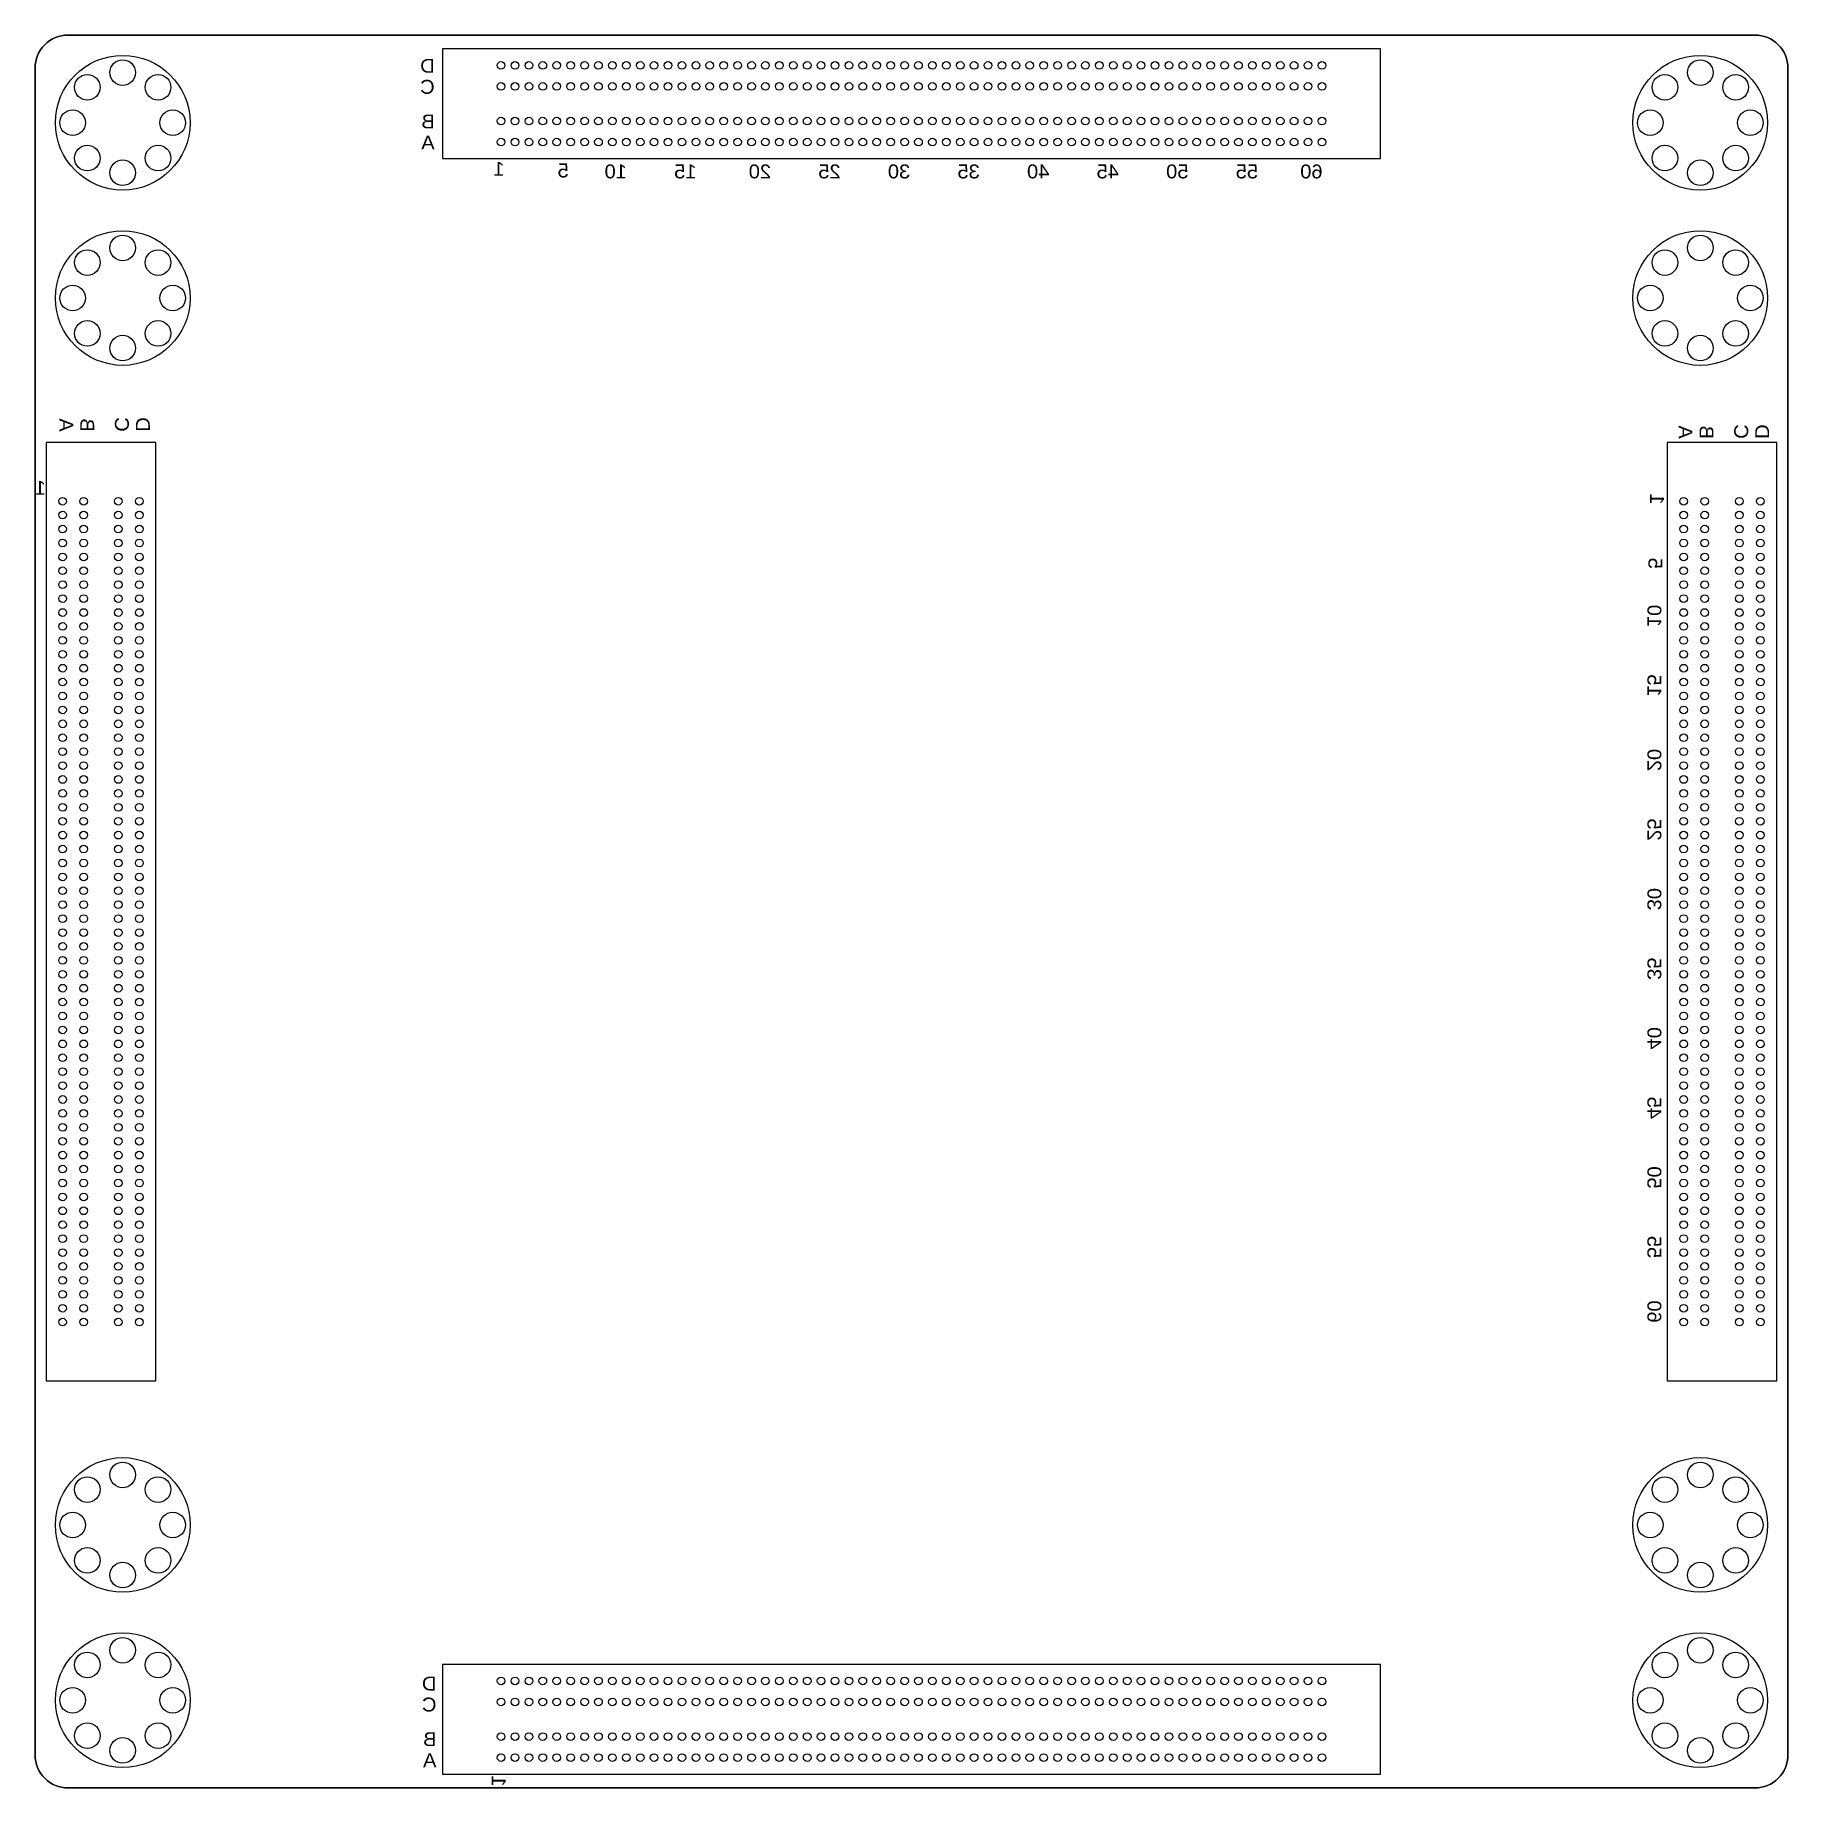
# Model space of a CAD drawing. Extents: x 0 to 80, y -20 to 60.
import ezdxf

# ---------------------------------------------------------------- set-up
doc = ezdxf.new("R2010")
doc.units = 0
for name, color, linetype in [('BG_OUTLINE', 7, 'CONTINUOUS'), ('PG_ASSEMBLY_BOTTOM', 200, 'CONTINUOUS'), ('PG_SILKSCREEN_BOTTOM', 253, 'CONTINUOUS'), ('PIN_SOLDERMASK_BOTTOM', 7, 'CONTINUOUS')]:
    doc.layers.add(name, color=color, linetype=linetype)

msp = doc.modelspace()

# ---------------------------------------------------------------- linework, layer by layer
at = {"layer": 'BG_OUTLINE'}
for points in [[(0, 0), (0, 58.50001, -0.414214), (1.499997, 60.000007), (78.499995, 60.000007, -0.414214), (79.999992, 58.50001), (79.999992, 0)], [(79.999992, 0), (79.999992, -18.499988, -0.414214), (78.499995, -19.999985), (1.499997, -19.999985, -0.414214), (0, -18.499988), (0, 0)]]:
    msp.add_lwpolyline(points, format="xyb", dxfattribs=at)
msp.add_lwpolyline([(79.999992, 0), (79.999992, 58.50001, 0.414214), (78.499995, 60.000007), (1.499997, 60.000007, 0.414214), (0, 58.50001), (0, 0), (0, -18.499988, 0.414214), (1.499997, -19.999985), (78.499995, -19.999985, 0.414214), (79.999992, -18.499988)], format="xyb", close=True, dxfattribs=at)
at = {"layer": 'PG_ASSEMBLY_BOTTOM'}
for points in [[(61.411256, 54.365017), (61.411256, 59.365007), (18.591276, 59.365007), (18.591276, 54.365017)], [(0.508, -1.417599), (5.50799, -1.417599), (5.50799, 41.402381), (0.508, 41.402381)], [(74.492002, -1.417599), (79.491992, -1.417599), (79.491992, 41.402381), (74.492002, 41.402381)], [(61.411256, -19.36496), (61.411256, -14.36497), (18.591276, -14.36497), (18.591276, -19.36496)]]:
    msp.add_lwpolyline(points, close=True, dxfattribs=at)
at = {"layer": 'PIN_SOLDERMASK_BOTTOM'}
for centre, radius in [((3.999992, 55.99999), 3.0734), ((3.999992, 58.28599), 0.5842), ((21.268766, 58.615021), 0.175006), ((21.903766, 58.615021), 0.175006), ((22.538766, 58.615021), 0.175006), ((23.173766, 58.615021), 0.175006), ((23.808766, 58.615021), 0.175006), ((24.443766, 58.615021), 0.175006), ((25.078766, 58.615021), 0.175006), ((25.713766, 58.615021), 0.175006), ((26.348766, 58.615021), 0.175006), ((26.983766, 58.615021), 0.175006), ((27.618766, 58.615021), 0.175006), ((28.253766, 58.615021), 0.175006), ((28.888766, 58.615021), 0.175006), ((29.523766, 58.615021), 0.175006), ((30.158766, 58.615021), 0.175006), ((30.793766, 58.615021), 0.175006), ((31.428766, 58.615021), 0.175006), ((32.063766, 58.615021), 0.175006), ((32.698766, 58.615021), 0.175006), ((33.333766, 58.615021), 0.175006), ((33.968766, 58.615021), 0.175006), ((34.603766, 58.615021), 0.175006), ((35.238766, 58.615021), 0.175006), ((35.873766, 58.615021), 0.175006), ((36.508766, 58.615021), 0.175006), ((37.143766, 58.615021), 0.175006), ((37.778766, 58.615021), 0.175006), ((38.413766, 58.615021), 0.175006), ((39.048766, 58.615021), 0.175006), ((39.683766, 58.615021), 0.175006), ((40.318766, 58.615021), 0.175006), ((40.953766, 58.615021), 0.175006), ((41.588766, 58.615021), 0.175006), ((42.223766, 58.615021), 0.175006), ((42.858766, 58.615021), 0.175006), ((43.493766, 58.615021), 0.175006), ((44.128766, 58.615021), 0.175006), ((44.763766, 58.615021), 0.175006), ((45.398766, 58.615021), 0.175006), ((46.033766, 58.615021), 0.175006), ((46.668766, 58.615021), 0.175006), ((47.303766, 58.615021), 0.175006), ((47.938766, 58.615021), 0.175006), ((48.573766, 58.615021), 0.175006), ((49.208766, 58.615021), 0.175006), ((49.843766, 58.615021), 0.175006), ((50.478766, 58.615021), 0.175006), ((51.113766, 58.615021), 0.175006), ((51.748766, 58.615021), 0.175006), ((52.383766, 58.615021), 0.175006), ((53.018766, 58.615021), 0.175006), ((53.653766, 58.615021), 0.175006), ((54.288766, 58.615021), 0.175006), ((54.923766, 58.615021), 0.175006), ((55.558766, 58.615021), 0.175006), ((56.193766, 58.615021), 0.175006), ((56.828766, 58.615021), 0.175006), ((57.463766, 58.615021), 0.175006), ((58.098766, 58.615021), 0.175006), ((58.733766, 58.615021), 0.175006), ((76, 55.99999), 3.0734), ((76, 58.28599), 0.5842), ((2.383485, 57.616496), 0.5842), ((5.616499, 57.616496), 0.5842), ((21.268766, 57.655003), 0.175006), ((21.903766, 57.655003), 0.175006), ((22.538766, 57.655003), 0.175006), ((23.173766, 57.655003), 0.175006), ((23.808766, 57.655003), 0.175006), ((24.443766, 57.655003), 0.175006), ((25.078766, 57.655003), 0.175006), ((25.713766, 57.655003), 0.175006), ((26.348766, 57.655003), 0.175006), ((26.983766, 57.655003), 0.175006), ((27.618766, 57.655003), 0.175006), ((28.253766, 57.655003), 0.175006), ((28.888766, 57.655003), 0.175006), ((29.523766, 57.655003), 0.175006), ((30.158766, 57.655003), 0.175006), ((30.793766, 57.655003), 0.175006), ((31.428766, 57.655003), 0.175006), ((32.063766, 57.655003), 0.175006), ((32.698766, 57.655003), 0.175006), ((33.333766, 57.655003), 0.175006), ((33.968766, 57.655003), 0.175006), ((34.603766, 57.655003), 0.175006), ((35.238766, 57.655003), 0.175006), ((35.873766, 57.655003), 0.175006), ((36.508766, 57.655003), 0.175006), ((37.143766, 57.655003), 0.175006), ((37.778766, 57.655003), 0.175006), ((38.413766, 57.655003), 0.175006), ((39.048766, 57.655003), 0.175006), ((39.683766, 57.655003), 0.175006), ((40.318766, 57.655003), 0.175006), ((40.953766, 57.655003), 0.175006), ((41.588766, 57.655003), 0.175006), ((42.223766, 57.655003), 0.175006), ((42.858766, 57.655003), 0.175006), ((43.493766, 57.655003), 0.175006), ((44.128766, 57.655003), 0.175006), ((44.763766, 57.655003), 0.175006), ((45.398766, 57.655003), 0.175006), ((46.033766, 57.655003), 0.175006), ((46.668766, 57.655003), 0.175006), ((47.303766, 57.655003), 0.175006), ((47.938766, 57.655003), 0.175006), ((48.573766, 57.655003), 0.175006), ((49.208766, 57.655003), 0.175006), ((49.843766, 57.655003), 0.175006), ((50.478766, 57.655003), 0.175006), ((51.113766, 57.655003), 0.175006), ((51.748766, 57.655003), 0.175006), ((52.383766, 57.655003), 0.175006), ((53.018766, 57.655003), 0.175006), ((53.653766, 57.655003), 0.175006), ((54.288766, 57.655003), 0.175006), ((54.923766, 57.655003), 0.175006), ((55.558766, 57.655003), 0.175006), ((56.193766, 57.655003), 0.175006), ((56.828766, 57.655003), 0.175006), ((57.463766, 57.655003), 0.175006), ((58.098766, 57.655003), 0.175006), ((58.733766, 57.655003), 0.175006), ((74.383494, 57.616496), 0.5842), ((77.616507, 57.616496), 0.5842), ((1.713992, 55.99999), 0.5842), ((6.285992, 55.99999), 0.5842), ((21.268766, 56.075021), 0.175006), ((21.903766, 56.075021), 0.175006), ((22.538766, 56.075021), 0.175006), ((23.173766, 56.075021), 0.175006), ((23.808766, 56.075021), 0.175006), ((24.443766, 56.075021), 0.175006), ((25.078766, 56.075021), 0.175006), ((25.713766, 56.075021), 0.175006), ((26.348766, 56.075021), 0.175006), ((26.983766, 56.075021), 0.175006), ((27.618766, 56.075021), 0.175006), ((28.253766, 56.075021), 0.175006), ((28.888766, 56.075021), 0.175006), ((29.523766, 56.075021), 0.175006), ((30.158766, 56.075021), 0.175006), ((30.793766, 56.075021), 0.175006), ((31.428766, 56.075021), 0.175006), ((32.063766, 56.075021), 0.175006), ((32.698766, 56.075021), 0.175006), ((33.333766, 56.075021), 0.175006), ((33.968766, 56.075021), 0.175006), ((34.603766, 56.075021), 0.175006), ((35.238766, 56.075021), 0.175006), ((35.873766, 56.075021), 0.175006), ((36.508766, 56.075021), 0.175006), ((37.143766, 56.075021), 0.175006), ((37.778766, 56.075021), 0.175006), ((38.413766, 56.075021), 0.175006), ((39.048766, 56.075021), 0.175006), ((39.683766, 56.075021), 0.175006), ((40.318766, 56.075021), 0.175006), ((40.953766, 56.075021), 0.175006), ((41.588766, 56.075021), 0.175006), ((42.223766, 56.075021), 0.175006), ((42.858766, 56.075021), 0.175006), ((43.493766, 56.075021), 0.175006), ((44.128766, 56.075021), 0.175006), ((44.763766, 56.075021), 0.175006), ((45.398766, 56.075021), 0.175006), ((46.033766, 56.075021), 0.175006), ((46.668766, 56.075021), 0.175006), ((47.303766, 56.075021), 0.175006), ((47.938766, 56.075021), 0.175006), ((48.573766, 56.075021), 0.175006), ((49.208766, 56.075021), 0.175006), ((49.843766, 56.075021), 0.175006), ((50.478766, 56.075021), 0.175006), ((51.113766, 56.075021), 0.175006), ((51.748766, 56.075021), 0.175006), ((52.383766, 56.075021), 0.175006), ((53.018766, 56.075021), 0.175006), ((53.653766, 56.075021), 0.175006), ((54.288766, 56.075021), 0.175006), ((54.923766, 56.075021), 0.175006), ((55.558766, 56.075021), 0.175006), ((56.193766, 56.075021), 0.175006), ((56.828766, 56.075021), 0.175006), ((57.463766, 56.075021), 0.175006), ((58.098766, 56.075021), 0.175006), ((58.733766, 56.075021), 0.175006), ((73.714, 55.99999), 0.5842), ((78.286, 55.99999), 0.5842), ((21.268766, 55.115003), 0.175006), ((21.903766, 55.115003), 0.175006), ((22.538766, 55.115003), 0.175006), ((23.173766, 55.115003), 0.175006), ((23.808766, 55.115003), 0.175006), ((24.443766, 55.115003), 0.175006), ((25.078766, 55.115003), 0.175006), ((25.713766, 55.115003), 0.175006), ((26.348766, 55.115003), 0.175006), ((26.983766, 55.115003), 0.175006), ((27.618766, 55.115003), 0.175006), ((28.253766, 55.115003), 0.175006), ((28.888766, 55.115003), 0.175006), ((29.523766, 55.115003), 0.175006), ((30.158766, 55.115003), 0.175006), ((30.793766, 55.115003), 0.175006), ((31.428766, 55.115003), 0.175006), ((32.063766, 55.115003), 0.175006), ((32.698766, 55.115003), 0.175006), ((33.333766, 55.115003), 0.175006), ((33.968766, 55.115003), 0.175006), ((34.603766, 55.115003), 0.175006), ((35.238766, 55.115003), 0.175006), ((35.873766, 55.115003), 0.175006), ((36.508766, 55.115003), 0.175006), ((37.143766, 55.115003), 0.175006), ((37.778766, 55.115003), 0.175006), ((38.413766, 55.115003), 0.175006), ((39.048766, 55.115003), 0.175006), ((39.683766, 55.115003), 0.175006), ((40.318766, 55.115003), 0.175006), ((40.953766, 55.115003), 0.175006), ((41.588766, 55.115003), 0.175006), ((42.223766, 55.115003), 0.175006), ((42.858766, 55.115003), 0.175006), ((43.493766, 55.115003), 0.175006), ((44.128766, 55.115003), 0.175006), ((44.763766, 55.115003), 0.175006), ((45.398766, 55.115003), 0.175006), ((46.033766, 55.115003), 0.175006), ((46.668766, 55.115003), 0.175006), ((47.303766, 55.115003), 0.175006), ((47.938766, 55.115003), 0.175006), ((48.573766, 55.115003), 0.175006), ((49.208766, 55.115003), 0.175006), ((49.843766, 55.115003), 0.175006), ((50.478766, 55.115003), 0.175006), ((51.113766, 55.115003), 0.175006), ((51.748766, 55.115003), 0.175006), ((52.383766, 55.115003), 0.175006), ((53.018766, 55.115003), 0.175006), ((53.653766, 55.115003), 0.175006), ((54.288766, 55.115003), 0.175006), ((54.923766, 55.115003), 0.175006), ((55.558766, 55.115003), 0.175006), ((56.193766, 55.115003), 0.175006), ((56.828766, 55.115003), 0.175006), ((57.463766, 55.115003), 0.175006), ((58.098766, 55.115003), 0.175006), ((58.733766, 55.115003), 0.175006), ((2.383485, 54.383483), 0.5842), ((5.616499, 54.383483), 0.5842), ((74.383494, 54.383483), 0.5842), ((77.616507, 54.383483), 0.5842), ((3.999992, 53.71399), 0.5842), ((76, 53.71399), 0.5842), ((3.999992, 47.99899), 3.0734), ((3.999992, 50.28499), 0.5842), ((76, 47.99899), 3.0734), ((76, 50.28499), 0.5842), ((2.383485, 49.615496), 0.5842), ((5.616499, 49.615496), 0.5842), ((74.383494, 49.615496), 0.5842), ((77.616507, 49.615496), 0.5842), ((1.713992, 47.99899), 0.5842), ((6.285992, 47.99899), 0.5842), ((73.714, 47.99899), 0.5842), ((78.286, 47.99899), 0.5842), ((2.383485, 46.382483), 0.5842), ((5.616499, 46.382483), 0.5842), ((74.383494, 46.382483), 0.5842), ((77.616507, 46.382483), 0.5842), ((3.999992, 45.71299), 0.5842), ((76, 45.71299), 0.5842), ((1.257986, 38.724891), 0.175006), ((2.218004, 38.724891), 0.175006), ((3.797986, 38.724891), 0.175006), ((4.758004, 38.724891), 0.175006), ((75.241988, 38.724891), 0.175006), ((76.202007, 38.724891), 0.175006), ((77.781988, 38.724891), 0.175006), ((78.742007, 38.724891), 0.175006), ((1.257986, 38.089891), 0.175006), ((1.257986, 37.454891), 0.175006), ((2.218004, 38.089891), 0.175006), ((2.218004, 37.454891), 0.175006), ((3.797986, 38.089891), 0.175006), ((3.797986, 37.454891), 0.175006), ((4.758004, 38.089891), 0.175006), ((4.758004, 37.454891), 0.175006), ((75.241988, 38.089891), 0.175006), ((75.241988, 37.454891), 0.175006), ((76.202007, 38.089891), 0.175006), ((76.202007, 37.454891), 0.175006), ((77.781988, 38.089891), 0.175006), ((77.781988, 37.454891), 0.175006), ((78.742007, 38.089891), 0.175006), ((78.742007, 37.454891), 0.175006), ((1.257986, 36.819891), 0.175006), ((2.218004, 36.819891), 0.175006), ((3.797986, 36.819891), 0.175006), ((4.758004, 36.819891), 0.175006), ((75.241988, 36.819891), 0.175006), ((76.202007, 36.819891), 0.175006), ((77.781988, 36.819891), 0.175006), ((78.742007, 36.819891), 0.175006), ((1.257986, 36.184891), 0.175006), ((2.218004, 36.184891), 0.175006), ((3.797986, 36.184891), 0.175006), ((4.758004, 36.184891), 0.175006), ((75.241988, 36.184891), 0.175006), ((76.202007, 36.184891), 0.175006), ((77.781988, 36.184891), 0.175006), ((78.742007, 36.184891), 0.175006), ((1.257986, 35.549891), 0.175006), ((2.218004, 35.549891), 0.175006), ((3.797986, 35.549891), 0.175006), ((4.758004, 35.549891), 0.175006), ((75.241988, 35.549891), 0.175006), ((76.202007, 35.549891), 0.175006), ((77.781988, 35.549891), 0.175006), ((78.742007, 35.549891), 0.175006), ((1.257986, 34.914891), 0.175006), ((1.257986, 34.279891), 0.175006), ((2.218004, 34.914891), 0.175006), ((2.218004, 34.279891), 0.175006), ((3.797986, 34.914891), 0.175006), ((3.797986, 34.279891), 0.175006), ((4.758004, 34.914891), 0.175006), ((4.758004, 34.279891), 0.175006), ((75.241988, 34.914891), 0.175006), ((75.241988, 34.279891), 0.175006), ((76.202007, 34.914891), 0.175006), ((76.202007, 34.279891), 0.175006), ((77.781988, 34.914891), 0.175006), ((77.781988, 34.279891), 0.175006), ((78.742007, 34.914891), 0.175006), ((78.742007, 34.279891), 0.175006), ((1.257986, 33.644891), 0.175006), ((2.218004, 33.644891), 0.175006), ((3.797986, 33.644891), 0.175006), ((4.758004, 33.644891), 0.175006), ((75.241988, 33.644891), 0.175006), ((76.202007, 33.644891), 0.175006), ((77.781988, 33.644891), 0.175006), ((78.742007, 33.644891), 0.175006), ((1.257986, 33.009891), 0.175006), ((2.218004, 33.009891), 0.175006), ((3.797986, 33.009891), 0.175006), ((4.758004, 33.009891), 0.175006), ((75.241988, 33.009891), 0.175006), ((76.202007, 33.009891), 0.175006), ((77.781988, 33.009891), 0.175006), ((78.742007, 33.009891), 0.175006), ((1.257986, 32.374891), 0.175006), ((2.218004, 32.374891), 0.175006), ((3.797986, 32.374891), 0.175006), ((4.758004, 32.374891), 0.175006), ((75.241988, 32.374891), 0.175006), ((76.202007, 32.374891), 0.175006), ((77.781988, 32.374891), 0.175006), ((78.742007, 32.374891), 0.175006), ((1.257986, 31.739891), 0.175006), ((1.257986, 31.104891), 0.175006), ((2.218004, 31.739891), 0.175006), ((2.218004, 31.104891), 0.175006), ((3.797986, 31.739891), 0.175006), ((3.797986, 31.104891), 0.175006), ((4.758004, 31.739891), 0.175006), ((4.758004, 31.104891), 0.175006), ((75.241988, 31.739891), 0.175006), ((75.241988, 31.104891), 0.175006), ((76.202007, 31.739891), 0.175006), ((76.202007, 31.104891), 0.175006), ((77.781988, 31.739891), 0.175006), ((77.781988, 31.104891), 0.175006), ((78.742007, 31.739891), 0.175006), ((78.742007, 31.104891), 0.175006), ((1.257986, 30.469891), 0.175006), ((2.218004, 30.469891), 0.175006), ((3.797986, 30.469891), 0.175006), ((4.758004, 30.469891), 0.175006), ((75.241988, 30.469891), 0.175006), ((76.202007, 30.469891), 0.175006), ((77.781988, 30.469891), 0.175006), ((78.742007, 30.469891), 0.175006), ((1.257986, 29.834891), 0.175006), ((2.218004, 29.834891), 0.175006), ((3.797986, 29.834891), 0.175006), ((4.758004, 29.834891), 0.175006), ((75.241988, 29.834891), 0.175006), ((76.202007, 29.834891), 0.175006), ((77.781988, 29.834891), 0.175006), ((78.742007, 29.834891), 0.175006), ((1.257986, 29.199891), 0.175006), ((2.218004, 29.199891), 0.175006), ((3.797986, 29.199891), 0.175006), ((4.758004, 29.199891), 0.175006), ((75.241988, 29.199891), 0.175006), ((76.202007, 29.199891), 0.175006), ((77.781988, 29.199891), 0.175006), ((78.742007, 29.199891), 0.175006), ((1.257986, 28.564891), 0.175006), ((1.257986, 27.929891), 0.175006), ((2.218004, 28.564891), 0.175006), ((2.218004, 27.929891), 0.175006), ((3.797986, 28.564891), 0.175006), ((3.797986, 27.929891), 0.175006), ((4.758004, 28.564891), 0.175006), ((4.758004, 27.929891), 0.175006), ((75.241988, 28.564891), 0.175006), ((75.241988, 27.929891), 0.175006), ((76.202007, 28.564891), 0.175006), ((76.202007, 27.929891), 0.175006), ((77.781988, 28.564891), 0.175006), ((77.781988, 27.929891), 0.175006), ((78.742007, 28.564891), 0.175006), ((78.742007, 27.929891), 0.175006), ((1.257986, 27.294891), 0.175006), ((2.218004, 27.294891), 0.175006), ((3.797986, 27.294891), 0.175006), ((4.758004, 27.294891), 0.175006), ((75.241988, 27.294891), 0.175006), ((76.202007, 27.294891), 0.175006), ((77.781988, 27.294891), 0.175006), ((78.742007, 27.294891), 0.175006), ((1.257986, 26.659891), 0.175006), ((2.218004, 26.659891), 0.175006), ((3.797986, 26.659891), 0.175006), ((4.758004, 26.659891), 0.175006), ((75.241988, 26.659891), 0.175006), ((76.202007, 26.659891), 0.175006), ((77.781988, 26.659891), 0.175006), ((78.742007, 26.659891), 0.175006), ((1.257986, 26.024891), 0.175006), ((2.218004, 26.024891), 0.175006), ((3.797986, 26.024891), 0.175006), ((4.758004, 26.024891), 0.175006), ((75.241988, 26.024891), 0.175006), ((76.202007, 26.024891), 0.175006), ((77.781988, 26.024891), 0.175006), ((78.742007, 26.024891), 0.175006), ((1.257986, 25.389891), 0.175006), ((1.257986, 24.754891), 0.175006), ((2.218004, 25.389891), 0.175006), ((2.218004, 24.754891), 0.175006), ((3.797986, 25.389891), 0.175006), ((3.797986, 24.754891), 0.175006), ((4.758004, 25.389891), 0.175006), ((4.758004, 24.754891), 0.175006), ((75.241988, 25.389891), 0.175006), ((75.241988, 24.754891), 0.175006), ((76.202007, 25.389891), 0.175006), ((76.202007, 24.754891), 0.175006), ((77.781988, 25.389891), 0.175006), ((77.781988, 24.754891), 0.175006), ((78.742007, 25.389891), 0.175006), ((78.742007, 24.754891), 0.175006), ((1.257986, 24.119891), 0.175006), ((2.218004, 24.119891), 0.175006), ((3.797986, 24.119891), 0.175006), ((4.758004, 24.119891), 0.175006), ((75.241988, 24.119891), 0.175006), ((76.202007, 24.119891), 0.175006), ((77.781988, 24.119891), 0.175006), ((78.742007, 24.119891), 0.175006), ((1.257986, 23.484891), 0.175006), ((2.218004, 23.484891), 0.175006), ((3.797986, 23.484891), 0.175006), ((4.758004, 23.484891), 0.175006), ((75.241988, 23.484891), 0.175006), ((76.202007, 23.484891), 0.175006), ((77.781988, 23.484891), 0.175006), ((78.742007, 23.484891), 0.175006), ((1.257986, 22.849891), 0.175006), ((2.218004, 22.849891), 0.175006), ((3.797986, 22.849891), 0.175006), ((4.758004, 22.849891), 0.175006), ((75.241988, 22.849891), 0.175006), ((76.202007, 22.849891), 0.175006), ((77.781988, 22.849891), 0.175006), ((78.742007, 22.849891), 0.175006), ((1.257986, 22.214891), 0.175006), ((1.257986, 21.579891), 0.175006), ((2.218004, 22.214891), 0.175006), ((2.218004, 21.579891), 0.175006), ((3.797986, 22.214891), 0.175006), ((3.797986, 21.579891), 0.175006), ((4.758004, 22.214891), 0.175006), ((4.758004, 21.579891), 0.175006), ((75.241988, 22.214891), 0.175006), ((75.241988, 21.579891), 0.175006), ((76.202007, 22.214891), 0.175006), ((76.202007, 21.579891), 0.175006), ((77.781988, 22.214891), 0.175006), ((77.781988, 21.579891), 0.175006), ((78.742007, 22.214891), 0.175006), ((78.742007, 21.579891), 0.175006), ((1.257986, 20.944891), 0.175006), ((2.218004, 20.944891), 0.175006), ((3.797986, 20.944891), 0.175006), ((4.758004, 20.944891), 0.175006), ((75.241988, 20.944891), 0.175006), ((76.202007, 20.944891), 0.175006), ((77.781988, 20.944891), 0.175006), ((78.742007, 20.944891), 0.175006), ((1.257986, 20.309891), 0.175006), ((2.218004, 20.309891), 0.175006), ((3.797986, 20.309891), 0.175006), ((4.758004, 20.309891), 0.175006), ((75.241988, 20.309891), 0.175006), ((76.202007, 20.309891), 0.175006), ((77.781988, 20.309891), 0.175006), ((78.742007, 20.309891), 0.175006), ((1.257986, 19.674891), 0.175006), ((1.257986, 19.039891), 0.175006), ((2.218004, 19.674891), 0.175006), ((2.218004, 19.039891), 0.175006), ((3.797986, 19.674891), 0.175006), ((3.797986, 19.039891), 0.175006), ((4.758004, 19.674891), 0.175006), ((4.758004, 19.039891), 0.175006), ((75.241988, 19.674891), 0.175006), ((75.241988, 19.039891), 0.175006), ((76.202007, 19.674891), 0.175006), ((76.202007, 19.039891), 0.175006), ((77.781988, 19.674891), 0.175006), ((77.781988, 19.039891), 0.175006), ((78.742007, 19.674891), 0.175006), ((78.742007, 19.039891), 0.175006), ((1.257986, 18.404891), 0.175006), ((2.218004, 18.404891), 0.175006), ((3.797986, 18.404891), 0.175006), ((4.758004, 18.404891), 0.175006), ((75.241988, 18.404891), 0.175006), ((76.202007, 18.404891), 0.175006), ((77.781988, 18.404891), 0.175006), ((78.742007, 18.404891), 0.175006), ((1.257986, 17.769891), 0.175006), ((2.218004, 17.769891), 0.175006), ((3.797986, 17.769891), 0.175006), ((4.758004, 17.769891), 0.175006), ((75.241988, 17.769891), 0.175006), ((76.202007, 17.769891), 0.175006), ((77.781988, 17.769891), 0.175006), ((78.742007, 17.769891), 0.175006), ((1.257986, 17.134891), 0.175006), ((2.218004, 17.134891), 0.175006), ((3.797986, 17.134891), 0.175006), ((4.758004, 17.134891), 0.175006), ((75.241988, 17.134891), 0.175006), ((76.202007, 17.134891), 0.175006), ((77.781988, 17.134891), 0.175006), ((78.742007, 17.134891), 0.175006), ((1.257986, 16.499891), 0.175006), ((1.257986, 15.864891), 0.175006), ((2.218004, 16.499891), 0.175006), ((2.218004, 15.864891), 0.175006), ((3.797986, 16.499891), 0.175006), ((3.797986, 15.864891), 0.175006), ((4.758004, 16.499891), 0.175006), ((4.758004, 15.864891), 0.175006), ((75.241988, 16.499891), 0.175006), ((75.241988, 15.864891), 0.175006), ((76.202007, 16.499891), 0.175006), ((76.202007, 15.864891), 0.175006), ((77.781988, 16.499891), 0.175006), ((77.781988, 15.864891), 0.175006), ((78.742007, 16.499891), 0.175006), ((78.742007, 15.864891), 0.175006), ((1.257986, 15.229891), 0.175006), ((2.218004, 15.229891), 0.175006), ((3.797986, 15.229891), 0.175006), ((4.758004, 15.229891), 0.175006), ((75.241988, 15.229891), 0.175006), ((76.202007, 15.229891), 0.175006), ((77.781988, 15.229891), 0.175006), ((78.742007, 15.229891), 0.175006), ((1.257986, 14.594891), 0.175006), ((2.218004, 14.594891), 0.175006), ((3.797986, 14.594891), 0.175006), ((4.758004, 14.594891), 0.175006), ((75.241988, 14.594891), 0.175006), ((76.202007, 14.594891), 0.175006), ((77.781988, 14.594891), 0.175006), ((78.742007, 14.594891), 0.175006), ((1.257986, 13.959891), 0.175006), ((2.218004, 13.959891), 0.175006), ((3.797986, 13.959891), 0.175006), ((4.758004, 13.959891), 0.175006), ((75.241988, 13.959891), 0.175006), ((76.202007, 13.959891), 0.175006), ((77.781988, 13.959891), 0.175006), ((78.742007, 13.959891), 0.175006), ((1.257986, 13.324891), 0.175006), ((1.257986, 12.689891), 0.175006), ((2.218004, 13.324891), 0.175006), ((2.218004, 12.689891), 0.175006), ((3.797986, 13.324891), 0.175006), ((3.797986, 12.689891), 0.175006), ((4.758004, 13.324891), 0.175006), ((4.758004, 12.689891), 0.175006), ((75.241988, 13.324891), 0.175006), ((75.241988, 12.689891), 0.175006), ((76.202007, 13.324891), 0.175006), ((76.202007, 12.689891), 0.175006), ((77.781988, 13.324891), 0.175006), ((77.781988, 12.689891), 0.175006), ((78.742007, 13.324891), 0.175006), ((78.742007, 12.689891), 0.175006), ((1.257986, 12.054891), 0.175006), ((2.218004, 12.054891), 0.175006), ((3.797986, 12.054891), 0.175006), ((4.758004, 12.054891), 0.175006), ((75.241988, 12.054891), 0.175006), ((76.202007, 12.054891), 0.175006), ((77.781988, 12.054891), 0.175006), ((78.742007, 12.054891), 0.175006), ((1.257986, 11.419891), 0.175006), ((2.218004, 11.419891), 0.175006), ((3.797986, 11.419891), 0.175006), ((4.758004, 11.419891), 0.175006), ((75.241988, 11.419891), 0.175006), ((76.202007, 11.419891), 0.175006), ((77.781988, 11.419891), 0.175006), ((78.742007, 11.419891), 0.175006), ((1.257986, 10.784891), 0.175006), ((2.218004, 10.784891), 0.175006), ((3.797986, 10.784891), 0.175006), ((4.758004, 10.784891), 0.175006), ((75.241988, 10.784891), 0.175006), ((76.202007, 10.784891), 0.175006), ((77.781988, 10.784891), 0.175006), ((78.742007, 10.784891), 0.175006), ((1.257986, 10.149891), 0.175006), ((1.257986, 9.514891), 0.175006), ((2.218004, 10.149891), 0.175006), ((2.218004, 9.514891), 0.175006), ((3.797986, 10.149891), 0.175006), ((3.797986, 9.514891), 0.175006), ((4.758004, 10.149891), 0.175006), ((4.758004, 9.514891), 0.175006), ((75.241988, 10.149891), 0.175006), ((75.241988, 9.514891), 0.175006), ((76.202007, 10.149891), 0.175006), ((76.202007, 9.514891), 0.175006), ((77.781988, 10.149891), 0.175006), ((77.781988, 9.514891), 0.175006), ((78.742007, 10.149891), 0.175006), ((78.742007, 9.514891), 0.175006), ((1.257986, 8.879891), 0.175006), ((2.218004, 8.879891), 0.175006), ((3.797986, 8.879891), 0.175006), ((4.758004, 8.879891), 0.175006), ((75.241988, 8.879891), 0.175006), ((76.202007, 8.879891), 0.175006), ((77.781988, 8.879891), 0.175006), ((78.742007, 8.879891), 0.175006), ((1.257986, 8.244891), 0.175006), ((2.218004, 8.244891), 0.175006), ((3.797986, 8.244891), 0.175006), ((4.758004, 8.244891), 0.175006), ((75.241988, 8.244891), 0.175006), ((76.202007, 8.244891), 0.175006), ((77.781988, 8.244891), 0.175006), ((78.742007, 8.244891), 0.175006), ((1.257986, 7.609891), 0.175006), ((2.218004, 7.609891), 0.175006), ((3.797986, 7.609891), 0.175006), ((4.758004, 7.609891), 0.175006), ((75.241988, 7.609891), 0.175006), ((76.202007, 7.609891), 0.175006), ((77.781988, 7.609891), 0.175006), ((78.742007, 7.609891), 0.175006), ((1.257986, 6.974891), 0.175006), ((1.257986, 6.339891), 0.175006), ((2.218004, 6.974891), 0.175006), ((2.218004, 6.339891), 0.175006), ((3.797986, 6.974891), 0.175006), ((3.797986, 6.339891), 0.175006), ((4.758004, 6.974891), 0.175006), ((4.758004, 6.339891), 0.175006), ((75.241988, 6.974891), 0.175006), ((75.241988, 6.339891), 0.175006), ((76.202007, 6.974891), 0.175006), ((76.202007, 6.339891), 0.175006), ((77.781988, 6.974891), 0.175006), ((77.781988, 6.339891), 0.175006), ((78.742007, 6.974891), 0.175006), ((78.742007, 6.339891), 0.175006), ((1.257986, 5.704891), 0.175006), ((2.218004, 5.704891), 0.175006), ((3.797986, 5.704891), 0.175006), ((4.758004, 5.704891), 0.175006), ((75.241988, 5.704891), 0.175006), ((76.202007, 5.704891), 0.175006), ((77.781988, 5.704891), 0.175006), ((78.742007, 5.704891), 0.175006), ((1.257986, 5.069891), 0.175006), ((2.218004, 5.069891), 0.175006), ((3.797986, 5.069891), 0.175006), ((4.758004, 5.069891), 0.175006), ((75.241988, 5.069891), 0.175006), ((76.202007, 5.069891), 0.175006), ((77.781988, 5.069891), 0.175006), ((78.742007, 5.069891), 0.175006), ((1.257986, 4.434891), 0.175006), ((2.218004, 4.434891), 0.175006), ((3.797986, 4.434891), 0.175006), ((4.758004, 4.434891), 0.175006), ((75.241988, 4.434891), 0.175006), ((76.202007, 4.434891), 0.175006), ((77.781988, 4.434891), 0.175006), ((78.742007, 4.434891), 0.175006), ((1.257986, 3.799891), 0.175006), ((1.257986, 3.164891), 0.175006), ((2.218004, 3.799891), 0.175006), ((2.218004, 3.164891), 0.175006), ((3.797986, 3.799891), 0.175006), ((3.797986, 3.164891), 0.175006), ((4.758004, 3.799891), 0.175006), ((4.758004, 3.164891), 0.175006), ((75.241988, 3.799891), 0.175006), ((75.241988, 3.164891), 0.175006), ((76.202007, 3.799891), 0.175006), ((76.202007, 3.164891), 0.175006), ((77.781988, 3.799891), 0.175006), ((77.781988, 3.164891), 0.175006), ((78.742007, 3.799891), 0.175006), ((78.742007, 3.164891), 0.175006), ((1.257986, 2.529891), 0.175006), ((2.218004, 2.529891), 0.175006), ((3.797986, 2.529891), 0.175006), ((4.758004, 2.529891), 0.175006), ((75.241988, 2.529891), 0.175006), ((76.202007, 2.529891), 0.175006), ((77.781988, 2.529891), 0.175006), ((78.742007, 2.529891), 0.175006), ((1.257986, 1.894891), 0.175006), ((2.218004, 1.894891), 0.175006), ((3.797986, 1.894891), 0.175006), ((4.758004, 1.894891), 0.175006), ((75.241988, 1.894891), 0.175006), ((76.202007, 1.894891), 0.175006), ((77.781988, 1.894891), 0.175006), ((78.742007, 1.894891), 0.175006), ((1.257986, 1.259891), 0.175006), ((2.218004, 1.259891), 0.175006), ((3.797986, 1.259891), 0.175006), ((4.758004, 1.259891), 0.175006), ((75.241988, 1.259891), 0.175006), ((76.202007, 1.259891), 0.175006), ((77.781988, 1.259891), 0.175006), ((78.742007, 1.259891), 0.175006), ((3.999992, -7.998993), 3.0734), ((3.999992, -5.712993), 0.5842), ((76, -7.998968), 3.0734), ((76, -5.712968), 0.5842), ((2.383485, -6.382487), 0.5842), ((5.616499, -6.382487), 0.5842), ((74.383494, -6.382461), 0.5842), ((77.616507, -6.382461), 0.5842), ((1.713992, -7.998993), 0.5842), ((6.285992, -7.998993), 0.5842), ((73.714, -7.998968), 0.5842), ((78.286, -7.998968), 0.5842), ((2.383485, -9.6155), 0.5842), ((5.616499, -9.6155), 0.5842), ((74.383494, -9.615475), 0.5842), ((77.616507, -9.615475), 0.5842), ((3.999992, -10.284993), 0.5842), ((76, -10.284968), 0.5842), ((3.999992, -15.999993), 3.0734), ((3.999992, -13.713993), 0.5842), ((76, -15.999968), 3.0734), ((76, -13.713968), 0.5842), ((2.383485, -14.383487), 0.5842), ((5.616499, -14.383487), 0.5842), ((74.383494, -14.383461), 0.5842), ((77.616507, -14.383461), 0.5842), ((21.268766, -15.114956), 0.175006), ((21.903766, -15.114956), 0.175006), ((22.538766, -15.114956), 0.175006), ((23.173766, -15.114956), 0.175006), ((23.808766, -15.114956), 0.175006), ((24.443766, -15.114956), 0.175006), ((25.078766, -15.114956), 0.175006), ((25.713766, -15.114956), 0.175006), ((26.348766, -15.114956), 0.175006), ((26.983766, -15.114956), 0.175006), ((27.618766, -15.114956), 0.175006), ((28.253766, -15.114956), 0.175006), ((28.888766, -15.114956), 0.175006), ((29.523766, -15.114956), 0.175006), ((30.158766, -15.114956), 0.175006), ((30.793766, -15.114956), 0.175006), ((31.428766, -15.114956), 0.175006), ((32.063766, -15.114956), 0.175006), ((32.698766, -15.114956), 0.175006), ((33.333766, -15.114956), 0.175006), ((33.968766, -15.114956), 0.175006), ((34.603766, -15.114956), 0.175006), ((35.238766, -15.114956), 0.175006), ((35.873766, -15.114956), 0.175006), ((36.508766, -15.114956), 0.175006), ((37.143766, -15.114956), 0.175006), ((37.778766, -15.114956), 0.175006), ((38.413766, -15.114956), 0.175006), ((39.048766, -15.114956), 0.175006), ((39.683766, -15.114956), 0.175006), ((40.318766, -15.114956), 0.175006), ((40.953766, -15.114956), 0.175006), ((41.588766, -15.114956), 0.175006), ((42.223766, -15.114956), 0.175006), ((42.858766, -15.114956), 0.175006), ((43.493766, -15.114956), 0.175006), ((44.128766, -15.114956), 0.175006), ((44.763766, -15.114956), 0.175006), ((45.398766, -15.114956), 0.175006), ((46.033766, -15.114956), 0.175006), ((46.668766, -15.114956), 0.175006), ((47.303766, -15.114956), 0.175006), ((47.938766, -15.114956), 0.175006), ((48.573766, -15.114956), 0.175006), ((49.208766, -15.114956), 0.175006), ((49.843766, -15.114956), 0.175006), ((50.478766, -15.114956), 0.175006), ((51.113766, -15.114956), 0.175006), ((51.748766, -15.114956), 0.175006), ((52.383766, -15.114956), 0.175006), ((53.018766, -15.114956), 0.175006), ((53.653766, -15.114956), 0.175006), ((54.288766, -15.114956), 0.175006), ((54.923766, -15.114956), 0.175006), ((55.558766, -15.114956), 0.175006), ((56.193766, -15.114956), 0.175006), ((56.828766, -15.114956), 0.175006), ((57.463766, -15.114956), 0.175006), ((58.098766, -15.114956), 0.175006), ((58.733766, -15.114956), 0.175006), ((1.713992, -15.999993), 0.5842), ((6.285992, -15.999993), 0.5842), ((21.268766, -16.074974), 0.175006), ((21.903766, -16.074974), 0.175006), ((22.538766, -16.074974), 0.175006), ((23.173766, -16.074974), 0.175006), ((23.808766, -16.074974), 0.175006), ((24.443766, -16.074974), 0.175006), ((25.078766, -16.074974), 0.175006), ((25.713766, -16.074974), 0.175006), ((26.348766, -16.074974), 0.175006), ((26.983766, -16.074974), 0.175006), ((27.618766, -16.074974), 0.175006), ((28.253766, -16.074974), 0.175006), ((28.888766, -16.074974), 0.175006), ((29.523766, -16.074974), 0.175006), ((30.158766, -16.074974), 0.175006), ((30.793766, -16.074974), 0.175006), ((31.428766, -16.074974), 0.175006), ((32.063766, -16.074974), 0.175006), ((32.698766, -16.074974), 0.175006), ((33.333766, -16.074974), 0.175006), ((33.968766, -16.074974), 0.175006), ((34.603766, -16.074974), 0.175006), ((35.238766, -16.074974), 0.175006), ((35.873766, -16.074974), 0.175006), ((36.508766, -16.074974), 0.175006), ((37.143766, -16.074974), 0.175006), ((37.778766, -16.074974), 0.175006), ((38.413766, -16.074974), 0.175006), ((39.048766, -16.074974), 0.175006), ((39.683766, -16.074974), 0.175006), ((40.318766, -16.074974), 0.175006), ((40.953766, -16.074974), 0.175006), ((41.588766, -16.074974), 0.175006), ((42.223766, -16.074974), 0.175006), ((42.858766, -16.074974), 0.175006), ((43.493766, -16.074974), 0.175006), ((44.128766, -16.074974), 0.175006), ((44.763766, -16.074974), 0.175006), ((45.398766, -16.074974), 0.175006), ((46.033766, -16.074974), 0.175006), ((46.668766, -16.074974), 0.175006), ((47.303766, -16.074974), 0.175006), ((47.938766, -16.074974), 0.175006), ((48.573766, -16.074974), 0.175006), ((49.208766, -16.074974), 0.175006), ((49.843766, -16.074974), 0.175006), ((50.478766, -16.074974), 0.175006), ((51.113766, -16.074974), 0.175006), ((51.748766, -16.074974), 0.175006), ((52.383766, -16.074974), 0.175006), ((53.018766, -16.074974), 0.175006), ((53.653766, -16.074974), 0.175006), ((54.288766, -16.074974), 0.175006), ((54.923766, -16.074974), 0.175006), ((55.558766, -16.074974), 0.175006), ((56.193766, -16.074974), 0.175006), ((56.828766, -16.074974), 0.175006), ((57.463766, -16.074974), 0.175006), ((58.098766, -16.074974), 0.175006), ((58.733766, -16.074974), 0.175006), ((73.714, -15.999968), 0.5842), ((78.286, -15.999968), 0.5842), ((2.383485, -17.6165), 0.5842), ((5.616499, -17.6165), 0.5842), ((21.268766, -17.654956), 0.175006), ((21.903766, -17.654956), 0.175006), ((22.538766, -17.654956), 0.175006), ((23.173766, -17.654956), 0.175006), ((23.808766, -17.654956), 0.175006), ((24.443766, -17.654956), 0.175006), ((25.078766, -17.654956), 0.175006), ((25.713766, -17.654956), 0.175006), ((26.348766, -17.654956), 0.175006), ((26.983766, -17.654956), 0.175006), ((27.618766, -17.654956), 0.175006), ((28.253766, -17.654956), 0.175006), ((28.888766, -17.654956), 0.175006), ((29.523766, -17.654956), 0.175006), ((30.158766, -17.654956), 0.175006), ((30.793766, -17.654956), 0.175006), ((31.428766, -17.654956), 0.175006), ((32.063766, -17.654956), 0.175006), ((32.698766, -17.654956), 0.175006), ((33.333766, -17.654956), 0.175006), ((33.968766, -17.654956), 0.175006), ((34.603766, -17.654956), 0.175006), ((35.238766, -17.654956), 0.175006), ((35.873766, -17.654956), 0.175006), ((36.508766, -17.654956), 0.175006), ((37.143766, -17.654956), 0.175006), ((37.778766, -17.654956), 0.175006), ((38.413766, -17.654956), 0.175006), ((39.048766, -17.654956), 0.175006), ((39.683766, -17.654956), 0.175006), ((40.318766, -17.654956), 0.175006), ((40.953766, -17.654956), 0.175006), ((41.588766, -17.654956), 0.175006), ((42.223766, -17.654956), 0.175006), ((42.858766, -17.654956), 0.175006), ((43.493766, -17.654956), 0.175006), ((44.128766, -17.654956), 0.175006), ((44.763766, -17.654956), 0.175006), ((45.398766, -17.654956), 0.175006), ((46.033766, -17.654956), 0.175006), ((46.668766, -17.654956), 0.175006), ((47.303766, -17.654956), 0.175006), ((47.938766, -17.654956), 0.175006), ((48.573766, -17.654956), 0.175006), ((49.208766, -17.654956), 0.175006), ((49.843766, -17.654956), 0.175006), ((50.478766, -17.654956), 0.175006), ((51.113766, -17.654956), 0.175006), ((51.748766, -17.654956), 0.175006), ((52.383766, -17.654956), 0.175006), ((53.018766, -17.654956), 0.175006), ((53.653766, -17.654956), 0.175006), ((54.288766, -17.654956), 0.175006), ((54.923766, -17.654956), 0.175006), ((55.558766, -17.654956), 0.175006), ((56.193766, -17.654956), 0.175006), ((56.828766, -17.654956), 0.175006), ((57.463766, -17.654956), 0.175006), ((58.098766, -17.654956), 0.175006), ((58.733766, -17.654956), 0.175006), ((74.383494, -17.616475), 0.5842), ((77.616507, -17.616475), 0.5842), ((3.999992, -18.285993), 0.5842), ((76, -18.285968), 0.5842), ((21.268766, -18.614974), 0.175006), ((21.903766, -18.614974), 0.175006), ((22.538766, -18.614974), 0.175006), ((23.173766, -18.614974), 0.175006), ((23.808766, -18.614974), 0.175006), ((24.443766, -18.614974), 0.175006), ((25.078766, -18.614974), 0.175006), ((25.713766, -18.614974), 0.175006), ((26.348766, -18.614974), 0.175006), ((26.983766, -18.614974), 0.175006), ((27.618766, -18.614974), 0.175006), ((28.253766, -18.614974), 0.175006), ((28.888766, -18.614974), 0.175006), ((29.523766, -18.614974), 0.175006), ((30.158766, -18.614974), 0.175006), ((30.793766, -18.614974), 0.175006), ((31.428766, -18.614974), 0.175006), ((32.063766, -18.614974), 0.175006), ((32.698766, -18.614974), 0.175006), ((33.333766, -18.614974), 0.175006), ((33.968766, -18.614974), 0.175006), ((34.603766, -18.614974), 0.175006), ((35.238766, -18.614974), 0.175006), ((35.873766, -18.614974), 0.175006), ((36.508766, -18.614974), 0.175006), ((37.143766, -18.614974), 0.175006), ((37.778766, -18.614974), 0.175006), ((38.413766, -18.614974), 0.175006), ((39.048766, -18.614974), 0.175006), ((39.683766, -18.614974), 0.175006), ((40.318766, -18.614974), 0.175006), ((40.953766, -18.614974), 0.175006), ((41.588766, -18.614974), 0.175006), ((42.223766, -18.614974), 0.175006), ((42.858766, -18.614974), 0.175006), ((43.493766, -18.614974), 0.175006), ((44.128766, -18.614974), 0.175006), ((44.763766, -18.614974), 0.175006), ((45.398766, -18.614974), 0.175006), ((46.033766, -18.614974), 0.175006), ((46.668766, -18.614974), 0.175006), ((47.303766, -18.614974), 0.175006), ((47.938766, -18.614974), 0.175006), ((48.573766, -18.614974), 0.175006), ((49.208766, -18.614974), 0.175006), ((49.843766, -18.614974), 0.175006), ((50.478766, -18.614974), 0.175006), ((51.113766, -18.614974), 0.175006), ((51.748766, -18.614974), 0.175006), ((52.383766, -18.614974), 0.175006), ((53.018766, -18.614974), 0.175006), ((53.653766, -18.614974), 0.175006), ((54.288766, -18.614974), 0.175006), ((54.923766, -18.614974), 0.175006), ((55.558766, -18.614974), 0.175006), ((56.193766, -18.614974), 0.175006), ((56.828766, -18.614974), 0.175006), ((57.463766, -18.614974), 0.175006), ((58.098766, -18.614974), 0.175006), ((58.733766, -18.614974), 0.175006)]:
    msp.add_circle(centre, radius, dxfattribs=at)

# ---------------------------------------------------------------- texts
at = {"layer": 'PG_SILKSCREEN_BOTTOM', "text_generation_flag": 2, "width": 1.08}
for s, p in [('D', (18.239207, 58.278624)), ('C', (18.239207, 57.318631)), ('B', (18.239207, 55.738624)), ('A', (18.239207, 54.778631)), ('1', (21.424367, 53.577211)), ('5', (24.354866, 53.503703)), ('10', (27.012367, 53.45872)), ('15', (30.187367, 53.45872)), ('20', (33.590967, 53.45872)), ('25', (36.765967, 53.45872)), ('30', (39.940967, 53.45872)), ('35', (43.115967, 53.45872)), ('40', (46.290967, 53.45872)), ('45', (49.465967, 53.45872)), ('50', (52.640967, 53.45872)), ('55', (55.815967, 53.45872)), ('60', (58.762367, 53.45872)), ('1', (0.49784, 39.01948)), ('D', (18.320487, -15.552953)), ('C', (18.320487, -16.512946)), ('B', (18.320487, -18.092953)), ('A', (18.320487, -19.052946))]:
    msp.add_text(s, height=0.635, dxfattribs=at).set_placement(p)
for s, p in [('A', (1.104494, 41.89669)), ('B', (2.064487, 41.89669)), ('C', (3.644494, 41.89669)), ('D', (4.604487, 41.89669)), ('A', (75.007216, 41.57157)), ('B', (75.967209, 41.57157)), ('C', (77.547216, 41.57157)), ('D', (78.507209, 41.57157)), ('1', (73.704196, 38.56929)), ('5', (73.630688, 35.638791)), ('10', (73.585705, 32.98129)), ('15', (73.585705, 29.80629)), ('20', (73.585705, 26.40269)), ('25', (73.585705, 23.22769)), ('30', (73.585705, 20.05269)), ('35', (73.585705, 16.87769)), ('40', (73.585705, 13.70269)), ('45', (73.585705, 10.52769)), ('50', (73.585705, 7.35269)), ('55', (73.585705, 4.17769)), ('60', (73.585705, 1.23129)), ('1', (20.84324, -19.94154))]:
    msp.add_text(s, height=0.635, rotation=270, dxfattribs=at).set_placement(p)

doc.saveas('drawing.dxf')
